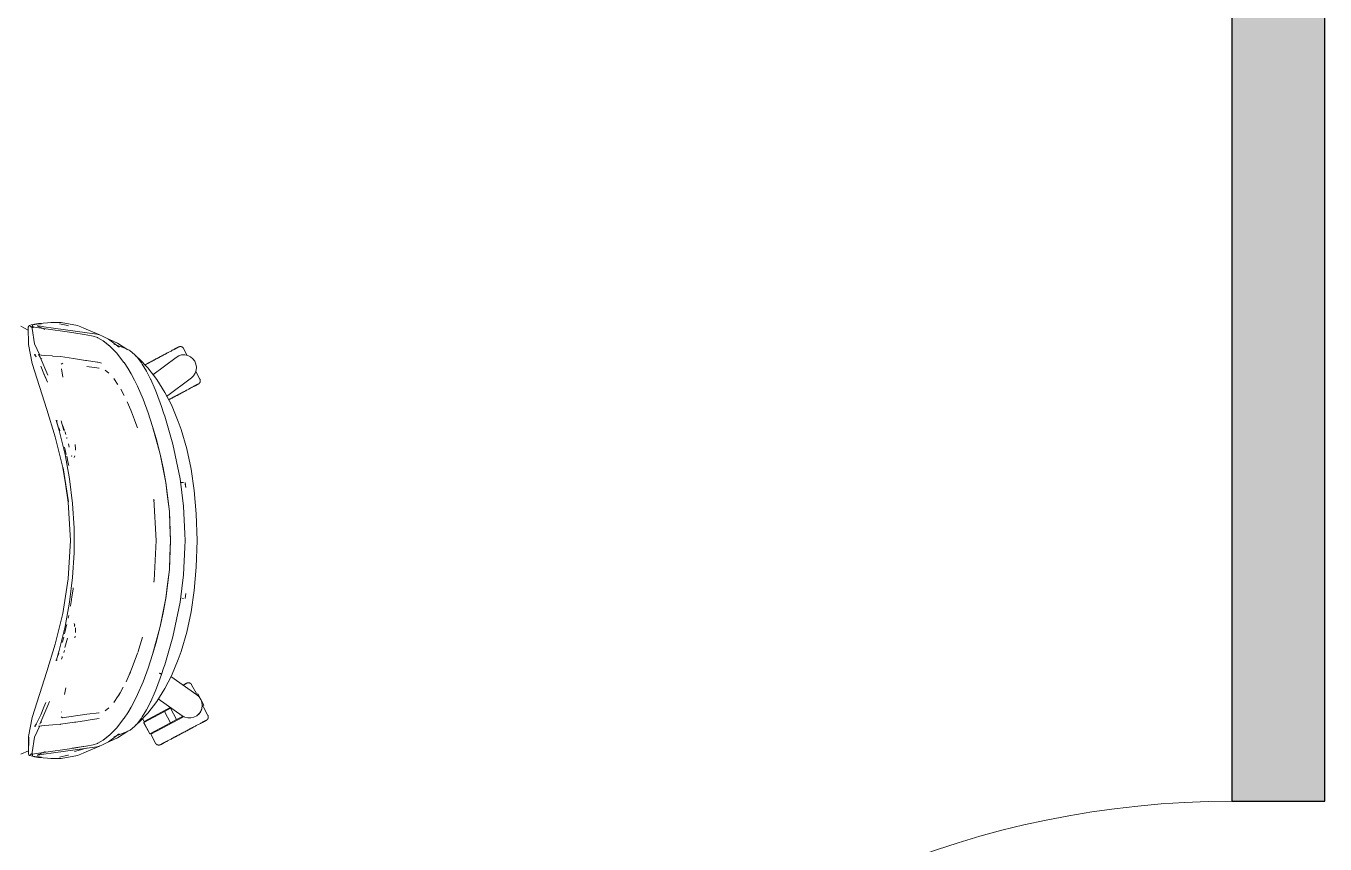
# Model space of a CAD drawing. Header units: millimetres. Extents: x 155927 to 295199, y -4084 to 97293.
# Drawn here: x 187976 to 189401, y 10979 to 11876 of the extents above; entities that cross this region are included whole.
import ezdxf

# ---------------------------------------------------------------- set-up
doc = ezdxf.new("R2010")
doc.units = ezdxf.units.MM
doc.header["$MEASUREMENT"] = 0
for name, color, linetype, lineweight in [('A-DOOR', 4, 'CONTINUOUS', 9), ('A-WALL-PATT', 7, 'CONTINUOUS', 9), ('G-IMPT', 8, 'CONTINUOUS', 9), ('I-FURN', 8, 'CONTINUOUS', 9), ('I-WALL', 7, 'CONTINUOUS', 9)]:
    doc.layers.add(name, color=color, linetype=linetype, lineweight=lineweight)

msp = doc.modelspace()

# ---------------------------------------------------------------- hatches: boundary and pattern name
at = {"layer": 'A-WALL-PATT'}
h = msp.add_hatch(color=256, dxfattribs=at)
h.paths.add_polyline_path([(189400.8, 9850.1), (189400.8, 10015.9), (189298.8, 10015.9), (189298.8, 9850.1)], flags=0)
h.paths.add_polyline_path([(189400.8, 11025.9), (189400.8, 13607.6), (189298.8, 13607.6), (189298.8, 11025.9)], flags=0)

# ---------------------------------------------------------------- linework, layer by layer
at = {"layer": 'A-DOOR'}
msp.add_arc((189298.8, 10015.9), 1010, 90, 180, dxfattribs=at)
at = {"layer": 'G-IMPT'}
for p, q in [((187978.9, 11542.3), (187971, 11546.4)), ((187978.9, 11545.5), (187979.5, 11546.5)), ((187979.2, 11526.5), (187978.9, 11545.5)), ((187979.3, 11545.9), (187979.5, 11546.5)), ((187979.3, 11545.9), (187979.4, 11546.4)), ((187979.5, 11546.5), (187979.4, 11546.4)), ((187979.8, 11547), (187979.5, 11546.5)), ((187980.4, 11547.3), (187979.8, 11547)), ((187980.4, 11547.3), (187982.2, 11547.9)), ((187981.7, 11546.3), (187981.2, 11546.7)), ((187982.3, 11546.1), (187981.2, 11546.7)), ((187981.7, 11546.3), (187982.1, 11545.7)), ((187982.3, 11546.1), (187981.7, 11546.3)), ((187981.7, 11546.3), (187988, 11545.2)), ((187982.1, 11545.2), (187982.1, 11545.7)), ((187985.5, 11548.4), (187982.2, 11547.9)), ((187983.8, 11547.8), (187983.2, 11544.2)), ((187985.9, 11527.2), (187983.2, 11544.2)), ((187985.9, 11548.7), (187983.6, 11548.2)), ((187984.3, 11544.9), (187983.6, 11548.2)), ((187984.3, 11544.9), (187983.8, 11547.8)), ((187985.5, 11548.4), (187986.1, 11548.5)), ((187990.2, 11549.5), (187985.9, 11548.7)), ((187986.1, 11548.5), (187990.8, 11549)), ((187988, 11545.2), (187995.8, 11544.1)), ((187988.9, 11547.1), (187997.3, 11543.1)), ((187988.9, 11547.1), (187989.8, 11546.9)), ((187994.8, 11546.1), (187989.8, 11546.9)), ((187990.7, 11549.5), (187990.2, 11549.5)), ((187990.7, 11549.5), (188000, 11550.3)), ((187990.8, 11549), (187993.4, 11549.2)), ((187994.8, 11546.1), (187996.1, 11545.9)), ((187995.8, 11544.1), (188026.7, 11539.5)), ((188006.8, 11544.5), (187996.1, 11545.9)), ((188000, 11550.3), (188003.9, 11550.7)), ((188008.1, 11550.7), (188003.9, 11550.7)), ((188006.8, 11544.5), (188054, 11537.8)), ((188015.1, 11550.6), (188008.1, 11550.7)), ((188013.2, 11549.2), (188022.5, 11547.2)), ((188015.1, 11550.6), (188032.8, 11547.4)), ((188022.5, 11547.2), (188023.1, 11547)), ((188026.7, 11539.5), (188042.5, 11537.1)), ((188032.8, 11547.4), (188036.6, 11545.8)), ((188040, 11544.4), (188036.6, 11545.8)), ((188056.4, 11537.6), (188040, 11544.4)), ((188054, 11537.8), (188057, 11537.1)), ((188057.6, 11536.9), (188056.4, 11537.6)), ((187979.2, 11526.5), (187983.4, 11505.5)), ((187985.9, 11527.2), (187991.5, 11514.8)), ((188050.1, 11535.8), (188042.5, 11537.1)), ((188050.1, 11535.8), (188054.9, 11534.1)), ((188055.4, 11533.9), (188054.9, 11534.1)), ((188061.2, 11530.6), (188055.4, 11533.9)), ((188060.4, 11535.6), (188057, 11537.1)), ((188060.4, 11535.6), (188066.9, 11532.5)), ((188061.2, 11530.6), (188068.2, 11525.1)), ((188068.4, 11524.8), (188061.4, 11530.2)), ((188061.4, 11530.2), (188064.8, 11527.6)), ((188068.4, 11524.8), (188064.8, 11527.6)), ((188078.6, 11523.6), (188066.9, 11532.5)), ((188068.1, 11531.9), (188076.7, 11527.9)), ((188075.9, 11517.2), (188068.2, 11525.1)), ((188072.9, 11526.8), (188084.8, 11522.3)), ((188078.6, 11523.6), (188076.6, 11524.8)), ((188076.7, 11527.9), (188088.1, 11520.8)), ((187986, 11515.4), (187987.6, 11512.9)), ((187986, 11515.4), (187986.1, 11515.4)), ((187987, 11515.7), (187986.1, 11515.4)), ((187987.6, 11512.9), (187986.1, 11515.4)), ((187986.1, 11515.4), (187987.6, 11512.9)), ((187990.9, 11515.1), (187990.2, 11515.4)), ((187990.2, 11515.4), (187992, 11512.7)), ((187990.9, 11515.1), (187991, 11515.1)), ((187993.3, 11514.8), (187991, 11515.1)), ((187992, 11512.7), (188000.4, 11492.7)), ((187993.3, 11514.8), (187993.4, 11514.8)), ((187997.3, 11514.5), (187993.4, 11514.8)), ((187993.4, 11511), (187993.9, 11510.7)), ((188005.1, 11513.9), (187997.3, 11514.5)), ((188006.1, 11513.8), (188005.1, 11513.9)), ((188014.4, 11513.2), (188006.1, 11513.8)), ((188014.4, 11513.2), (188014.5, 11513.2)), ((188028.5, 11511.2), (188014.5, 11513.2)), ((188028.5, 11511.2), (188041.9, 11509.1)), ((188041.9, 11509.1), (188042.4, 11509)), ((188043, 11508.9), (188042.4, 11509)), ((188043, 11508.9), (188054.7, 11507.1)), ((188075.9, 11517.2), (188083.9, 11506.8)), ((188087.1, 11521.2), (188084.8, 11522.3)), ((188089.5, 11520.1), (188087.1, 11521.2)), ((188090.6, 11519.5), (188089.5, 11520.1)), ((188090.6, 11519.5), (188095.5, 11515.6)), ((188095.5, 11515.6), (188098.4, 11512.6)), ((188100.1, 11511.1), (188096.4, 11514.1)), ((188098.4, 11512.6), (188103.1, 11506.4)), ((188100.1, 11511.1), (188110, 11500.9)), ((187999.4, 11455.3), (187983.4, 11505.5)), ((187996.1, 11494.3), (187992.9, 11502.8)), ((187998.1, 11489.4), (187996.1, 11494.6)), ((187996.1, 11494.6), (187998.1, 11489.4)), ((188015.1, 11504.8), (188016.8, 11506.1)), ((188015.5, 11499.9), (188016.9, 11490.7)), ((188015.5, 11499.9), (188015.5, 11499.5)), ((188043.3, 11502.2), (188056.7, 11500.4)), ((188054.7, 11507.1), (188055.2, 11507)), ((188057.2, 11506.6), (188055.2, 11507)), ((188056.7, 11500.4), (188056.2, 11500.6)), ((188059.3, 11506.1), (188057.2, 11506.6)), ((188067.2, 11494.9), (188063.3, 11498.3)), ((188084.1, 11506.6), (188083.9, 11506.8)), ((188088, 11500.5), (188084.1, 11506.6)), ((188088, 11500.5), (188091.7, 11494.2)), ((188103.1, 11506.4), (188104, 11505.1)), ((188108.7, 11497.1), (188104, 11505.1)), ((188109, 11496.5), (188108.7, 11497.1)), ((188109, 11496.5), (188113, 11488.5)), ((188119.8, 11488.2), (188110, 11500.9)), ((187996.1, 11494.3), (187998.1, 11489.4)), ((187997.1, 11492), (188000.2, 11485.3)), ((188073.4, 11488.3), (188072.7, 11489.4)), ((188073.4, 11488.3), (188076.9, 11483.2)), ((188076.9, 11483.2), (188077.3, 11482.6)), ((188095.3, 11487.4), (188091.7, 11494.2)), ((188095.3, 11487.4), (188098.7, 11480.7)), ((188104.9, 11466.5), (188098.7, 11480.7)), ((188113.2, 11488.1), (188113, 11488.5)), ((188113.2, 11488.1), (188118, 11477.1)), ((188128.8, 11474), (188119.8, 11488.2)), ((188080.5, 11477.7), (188084, 11470.7)), ((188110.3, 11451.6), (188104.9, 11466.5)), ((188118, 11477.1), (188119.5, 11473.5)), ((188125.1, 11458.4), (188119.5, 11473.5)), ((188135.9, 11460.2), (188128.8, 11474)), ((188008.6, 11425.3), (187999.4, 11455.3)), ((188091.4, 11454.5), (188087.6, 11463.8)), ((188087.6, 11463.8), (188088.6, 11461.6)), ((188092, 11452.8), (188091.4, 11454.5)), ((188098.7, 11435.3), (188092, 11452.8)), ((188125.1, 11458.4), (188127.4, 11451.6)), ((188143.4, 11442.2), (188135.9, 11460.2)), ((188009.6, 11443.5), (188009.7, 11443.7)), ((188012.8, 11432.3), (188009.6, 11443.5)), ((188012.8, 11432.3), (188009.7, 11443.1)), ((188009.8, 11442.8), (188009.7, 11443.1)), ((188012.8, 11432.3), (188009.8, 11442.8)), ((188010.7, 11443), (188010.1, 11443.3)), ((188010.7, 11443), (188010.5, 11443.1)), ((188011.1, 11439), (188010.7, 11440.1)), ((188011.5, 11438), (188011.1, 11439)), ((188018, 11432.3), (188015, 11442.7)), ((188098.7, 11435.3), (188096, 11442.8)), ((188110.3, 11451.6), (188115.3, 11436.7)), ((188128.6, 11448), (188127.4, 11451.6)), ((188128.6, 11448), (188137.6, 11417.1)), ((188143.4, 11442.2), (188146.5, 11433.5)), ((188008.6, 11425.3), (188016.9, 11391.6)), ((188012.4, 11435.3), (188012.7, 11434.5)), ((188013.5, 11432.3), (188012.7, 11434.5)), ((188019.4, 11406), (188012.8, 11432.3)), ((188013.5, 11432.3), (188013.6, 11431.8)), ((188016.9, 11437.4), (188017.7, 11435.3)), ((188017.9, 11434.6), (188017.7, 11435.3)), ((188017.9, 11434.6), (188018.7, 11432.3)), ((188019.1, 11431.1), (188019.3, 11430.3)), ((188019.3, 11430.3), (188020.1, 11427.9)), ((188021.1, 11424.6), (188021.4, 11423.4)), ((188123.7, 11406.2), (188115.3, 11436.7)), ((188119.1, 11423.4), (188115.3, 11436.6)), ((188123.7, 11406.2), (188115.3, 11436.6)), ((188119.1, 11423.4), (188123.7, 11406.2)), ((188146.5, 11433.5), (188152.7, 11412.2)), ((188019.2, 11412.7), (188018.8, 11414)), ((188020.7, 11405.9), (188019.2, 11412.7)), ((188023, 11417.8), (188024, 11413.9)), ((188023, 11417.8), (188023.4, 11416.2)), ((188030.4, 11416.4), (188030.4, 11416.9)), ((188030.7, 11412.7), (188030.4, 11416.4)), ((188030.7, 11412.7), (188030.8, 11411.3)), ((188030.8, 11410.6), (188030.8, 11411.3)), ((188144.2, 11386.3), (188137.6, 11417.1)), ((188152.7, 11412.2), (188157.5, 11389.9)), ((188019.4, 11406), (188024.3, 11379.3)), ((188022.9, 11396.5), (188021.2, 11404)), ((188023.3, 11393.9), (188022.9, 11396.5)), ((188026.8, 11403.8), (188026.5, 11404.6)), ((188026.6, 11404.1), (188026.5, 11404.6)), ((188029.3, 11402.5), (188030, 11404.5)), ((188029.3, 11402.5), (188029.5, 11403.6)), ((188129.9, 11375.1), (188123.7, 11406.3)), ((188123.7, 11406.3), (188129.9, 11375.1)), ((188123.7, 11406.2), (188126.8, 11391.2)), ((188016.9, 11391.6), (188023.2, 11353.9)), ((188022.9, 11353.7), (188017.2, 11391.3)), ((188023.2, 11353.9), (188017.2, 11391.3)), ((188129.9, 11375.1), (188126.8, 11391.2)), ((188145.4, 11379.4), (188144.2, 11386.3)), ((188161, 11366.4), (188157.5, 11389.9)), ((188024.3, 11379.3), (188027.6, 11352.4)), ((188131.8, 11359.6), (188129.9, 11375.1)), ((188133.7, 11343.5), (188129.9, 11375.1)), ((188133.7, 11343.5), (188129.9, 11375.1)), ((188149.2, 11349.2), (188145.4, 11379.4)), ((188146, 11375.1), (188147.2, 11375.1)), ((188149.3, 11375.2), (188147.2, 11375.1)), ((188149.3, 11375.2), (188149.2, 11375.2)), ((188151.1, 11375.1), (188151.7, 11369.7)), ((188151.2, 11373.5), (188151.7, 11369.7)), ((188163.2, 11340.9), (188161, 11366.4)), ((188022.9, 11353.7), (188025.3, 11311.7)), ((188029.3, 11325.3), (188027.6, 11352.4)), ((188119.2, 11311.7), (188116.7, 11357.1)), ((188116.7, 11357.1), (188116.9, 11355.5)), ((188116.7, 11357), (188116.7, 11356.8)), ((188116.9, 11355.5), (188116.7, 11356.8)), ((188131.8, 11359.6), (188133.7, 11343.5)), ((188135, 11311.7), (188133.7, 11343.5)), ((188133.7, 11343.5), (188134.3, 11328.6)), ((188133.7, 11343.5), (188134.8, 11311.7)), ((188150.8, 11319), (188149.2, 11349.2)), ((188164.1, 11311.7), (188163.2, 11340.9)), ((188029.3, 11298.2), (188029.3, 11325.3)), ((188134.3, 11328.6), (188134.8, 11311.7)), ((188022.9, 11269.7), (188025.3, 11311.7)), ((188119.3, 11311.7), (188116.9, 11268)), ((188119.2, 11311.7), (188116.9, 11268)), ((188133.7, 11279.9), (188135, 11311.7)), ((188133.7, 11280), (188134.8, 11311.7)), ((188134.3, 11294.8), (188134.8, 11311.7)), ((188150.8, 11319), (188150.9, 11311.7)), ((188150.8, 11304.4), (188150.9, 11311.7)), ((188163.2, 11282.6), (188164.1, 11311.7)), ((188029.3, 11298.2), (188027.6, 11271.1)), ((188150.8, 11304.4), (188149.2, 11274.2)), ((188134.3, 11294.8), (188133.7, 11280)), ((188161, 11257), (188163.2, 11282.6)), ((188016.9, 11231.8), (188022.9, 11269.7)), ((188024.3, 11244.2), (188027.6, 11271.1)), ((188116.9, 11268), (188116.7, 11266.2)), ((188116.9, 11268), (188116.7, 11266.7)), ((188116.7, 11266.5), (188116.7, 11266.7)), ((188133.7, 11280), (188129.9, 11248.4)), ((188133.7, 11279.9), (188129.9, 11248.3)), ((188133.7, 11280), (188131.8, 11263.9)), ((188149.2, 11274.2), (188145.4, 11244)), ((188026.9, 11249.8), (188028.2, 11258.3)), ((188028.2, 11258.3), (188028.4, 11260)), ((188129.9, 11248.4), (188131.8, 11263.9)), ((188151.1, 11248.3), (188151.7, 11253.7)), ((188157.5, 11233.6), (188161, 11257)), ((188019.4, 11217.5), (188024.3, 11244.2)), ((188025.3, 11239.7), (188025.8, 11242.6)), ((188026.1, 11244.2), (188025.8, 11242.6)), ((188026.9, 11249.8), (188026.1, 11244.2)), ((188123.7, 11217.3), (188129.9, 11248.4)), ((188123.7, 11217.3), (188129.9, 11248.3)), ((188129.9, 11248.4), (188126.8, 11232.3)), ((188145.4, 11244), (188144.2, 11237.1)), ((188147.2, 11248.4), (188149.3, 11248.3)), ((188149.3, 11248.3), (188149.2, 11248.3)), ((188016.9, 11231.8), (188008.6, 11198.1)), ((188023.4, 11229.6), (188022.8, 11226.7)), ((188123.7, 11217.3), (188126.8, 11232.3)), ((188137.6, 11206.3), (188144.2, 11237.1)), ((188152.7, 11211.2), (188157.5, 11233.6)), ((188019.4, 11217.5), (188012.8, 11191.2)), ((188019.2, 11210.8), (188018.8, 11209.5)), ((188019.2, 11210.8), (188020.7, 11217.5)), ((188021.2, 11219.5), (188020.7, 11217.5)), ((188029.5, 11219.9), (188029.3, 11220.9)), ((188029.3, 11220.9), (188030, 11219)), ((188029.5, 11219.9), (188029.5, 11217.6)), ((188029.5, 11217.7), (188029.5, 11217.6)), ((188030.8, 11215.9), (188030.7, 11210.8)), ((188030.7, 11210.8), (188030.8, 11213.1)), ((188030.8, 11215.9), (188030.8, 11213.1)), ((188123.7, 11217.3), (188115.3, 11186.8)), ((188123.7, 11217.3), (188115.3, 11186.9)), ((188119.1, 11200), (188123.7, 11217.3)), ((188146.5, 11190), (188152.7, 11211.2)), ((187999.4, 11168.2), (188008.6, 11198.1)), ((188016.4, 11200.6), (188016.2, 11199.9)), ((188017.5, 11204.6), (188016.4, 11200.6)), ((188017.5, 11204.6), (188017.9, 11205.8)), ((188017.9, 11205.8), (188017.9, 11205.9)), ((188019.1, 11194.3), (188022, 11204.7)), ((188030.4, 11207), (188030.2, 11204.9)), ((188104.3, 11205.6), (188099, 11189.1)), ((188104.3, 11205.6), (188103.2, 11202.2)), ((188119.1, 11200), (188115.3, 11186.9)), ((188137.6, 11206.3), (188128.6, 11175.5)), ((188012.8, 11191.2), (188009.8, 11180.8)), ((188011.7, 11186), (188011.4, 11185.3)), ((188011.7, 11186), (188012.4, 11188.1)), ((188016, 11183.4), (188015.4, 11181.8)), ((188016, 11183.4), (188016.3, 11184.5)), ((188018.7, 11191.2), (188018, 11189)), ((188098.7, 11188.1), (188091.9, 11169.7)), ((188098.7, 11188.1), (188092, 11170.7)), ((188115.3, 11186.8), (188110.3, 11171.9)), ((188143.4, 11181.3), (188135.9, 11163.3)), ((188146.5, 11190), (188143.4, 11181.3)), ((187999.4, 11168.2), (187983.4, 11117.9)), ((188009.6, 11180.2), (188009.7, 11180.5)), ((188009.6, 11180), (188009.6, 11180.2)), ((188009.7, 11179.7), (188009.6, 11180)), ((188009.7, 11180.5), (188009.8, 11180.8)), ((188010.7, 11180.5), (188010.1, 11180.1)), ((188010.7, 11180.5), (188010.5, 11180.4)), ((188088.6, 11161.9), (188091.4, 11168.9)), ((188088.6, 11161.9), (188090.9, 11167.3)), ((188092, 11170.7), (188091.4, 11168.9)), ((188104.9, 11157), (188110.3, 11171.9)), ((188125, 11165), (188127.4, 11171.9)), ((188128.6, 11175.5), (188127.4, 11171.9)), ((188086.4, 11157), (188088.6, 11161.9)), ((188104.9, 11157), (188098.7, 11142.8)), ((188119.5, 11150), (188125.1, 11165)), ((188123.8, 11165.8), (188122.7, 11166.2)), ((188122.7, 11166.2), (188123.3, 11166)), ((188123.8, 11165.8), (188123.3, 11166)), ((188123.8, 11165.8), (188124.4, 11165.5)), ((188123.8, 11165.8), (188124.6, 11165.4)), ((188124.4, 11165.5), (188124.6, 11165.4)), ((188125, 11165.1), (188124.6, 11165.4)), ((188124.6, 11165.4), (188125, 11165.1)), ((188125.1, 11165), (188125, 11165.1)), ((188125, 11165.1), (188125, 11165.1)), ((188125, 11165.1), (188125, 11165)), ((188128.8, 11149.5), (188135.9, 11163.3)), ((188020.2, 11150.1), (188018.7, 11142.8)), ((188076.9, 11140.3), (188073.4, 11135.2)), ((188077.3, 11140.9), (188076.9, 11140.3)), ((188079.9, 11144.6), (188077.3, 11140.9)), ((188083, 11150.9), (188078.4, 11141.9)), ((188079.9, 11144.6), (188078.4, 11141.9)), ((188095.3, 11136), (188098.7, 11142.8)), ((188113.2, 11135.4), (188118, 11146.3)), ((188118, 11146.3), (188119.5, 11150)), ((188119.8, 11135.2), (188128.8, 11149.5)), ((188000.4, 11130.8), (187991.5, 11110.6)), ((187992.9, 11120.6), (187996.1, 11129.1)), ((187996.1, 11129.1), (187998.1, 11134)), ((187998.1, 11134), (187996.1, 11128.9)), ((187996.1, 11128.9), (187997.9, 11133.4)), ((188002.2, 11135.3), (188000.4, 11130.8)), ((188067.2, 11128.5), (188063.3, 11125.2)), ((188073.4, 11135.2), (188072.7, 11134.1)), ((188088, 11123), (188091.7, 11129.2)), ((188095.3, 11136), (188091.7, 11129.2)), ((188108.7, 11126.3), (188104, 11118.3)), ((188113.2, 11135.4), (188108.7, 11126.3)), ((188113, 11134.9), (188108.7, 11126.3)), ((188108.7, 11126.3), (188109, 11126.9)), ((188113.2, 11135.4), (188109, 11126.9)), ((188119.8, 11135.2), (188110, 11122.6)), ((188113, 11134.9), (188113.2, 11135.4)), ((187983.4, 11117.9), (187979.2, 11097)), ((187986.2, 11108.1), (187988.1, 11110.8)), ((187986.2, 11108.1), (187987.6, 11110.5)), ((187992.9, 11120.6), (187987.6, 11110.5)), ((187993.9, 11112.8), (187993.4, 11112.5)), ((188014.4, 11110.2), (188006.1, 11109.6)), ((188014.5, 11110.3), (188014.4, 11110.2)), ((188014.5, 11110.3), (188029.7, 11112.5)), ((188015.1, 11118.6), (188016.7, 11117.4)), ((188015.5, 11123.6), (188015.5, 11123.9)), ((188043.3, 11121.3), (188016, 11117.5)), ((188016, 11117.5), (188016.2, 11117.5)), ((188016.5, 11117.4), (188016.2, 11117.5)), ((188029.7, 11112.5), (188031.2, 11112.7)), ((188031.2, 11112.7), (188043, 11114.6)), ((188044.7, 11114.8), (188043, 11114.6)), ((188043.3, 11121.3), (188056.7, 11123)), ((188051.5, 11115.9), (188044.7, 11114.8)), ((188051.5, 11115.9), (188056.6, 11116.7)), ((188056.7, 11123), (188056.2, 11122.9)), ((188075.9, 11106.2), (188083.9, 11116.7)), ((188083.9, 11116.7), (188084.1, 11116.9)), ((188088, 11123), (188084.1, 11116.9)), ((188098.4, 11110.9), (188095.5, 11107.9)), ((188096.4, 11109.3), (188100.1, 11112.3)), ((188098.4, 11110.9), (188103.1, 11117)), ((188100.1, 11112.3), (188110, 11122.6)), ((188103.1, 11117), (188104, 11118.3)), ((187979.7, 11096.1), (187979.1, 11077.6)), ((187979.2, 11097), (187979.2, 11078.1)), ((187979.7, 11096.1), (187979.2, 11078.1)), ((187985.9, 11096.3), (187983.2, 11079.2)), ((187985.9, 11096.3), (187991.5, 11108.6)), ((187986.2, 11108.1), (187986.2, 11108.2)), ((187986.3, 11108), (187986.2, 11108.1)), ((187987, 11107.8), (187986.3, 11108)), ((187990.2, 11108.1), (187991, 11108.4)), ((187991.1, 11108.4), (187991, 11108.4)), ((187993.5, 11108.7), (187991.1, 11108.4)), ((187993.5, 11108.7), (187993.9, 11108.7)), ((187997.3, 11109), (187993.9, 11108.7)), ((187997.3, 11109), (188006.1, 11109.6)), ((188068.2, 11098.3), (188061.2, 11092.9)), ((188061.4, 11093.2), (188068.4, 11098.6)), ((188061.4, 11093.2), (188064.8, 11095.8)), ((188068.4, 11098.6), (188064.8, 11095.8)), ((188078.6, 11099.9), (188066.9, 11091)), ((188068.2, 11098.3), (188075.9, 11106.2)), ((188072.9, 11096.6), (188084.8, 11101.2)), ((188078.6, 11099.9), (188076.6, 11098.8)), ((188088.1, 11102.7), (188076.7, 11095.6)), ((188087.1, 11102.2), (188084.8, 11101.2)), ((188089.5, 11103.4), (188087.1, 11102.2)), ((188088.1, 11102.7), (188088.9, 11103.2)), ((188089.5, 11103.4), (188090.6, 11104)), ((188090.6, 11104), (188095.5, 11107.9)), ((188026.7, 11083.9), (187995.8, 11079.4)), ((188006.8, 11079), (188054, 11085.7)), ((188026.7, 11083.9), (188041.9, 11086.3)), ((188027.3, 11084), (188042.5, 11086.3)), ((188027.3, 11084), (188041.9, 11086.3)), ((188029.6, 11080.6), (188042.5, 11084.1)), ((188029.6, 11080.6), (188041.5, 11083.9)), ((188056.4, 11085.8), (188040, 11079)), ((188050.1, 11087.6), (188042.5, 11086.3)), ((188054.9, 11089.4), (188050.1, 11087.6)), ((188054, 11085.7), (188057, 11086.3)), ((188054.9, 11089.4), (188055.4, 11089.6)), ((188061.2, 11092.9), (188055.4, 11089.6)), ((188057.6, 11086.6), (188056.4, 11085.8)), ((188060.4, 11087.9), (188057, 11086.3)), ((188066.9, 11091), (188060.4, 11087.9)), ((188076.7, 11095.6), (188068.1, 11091.6)), ((187971, 11077.5), (187979.2, 11081.1)), ((187979.1, 11077.5), (187979.3, 11078.4)), ((187979.1, 11077.6), (187979.2, 11078.1)), ((187979.1, 11077.5), (187979.5, 11077)), ((187979.3, 11078.4), (187979.2, 11078.3)), ((187979.2, 11078.1), (187979.2, 11078.3)), ((187979.8, 11076.5), (187979.5, 11077)), ((187979.8, 11076.5), (187980.4, 11076.1)), ((187982.2, 11075.6), (187980.4, 11076.1)), ((187982.3, 11077.3), (187981.2, 11076.8)), ((187981.7, 11077.2), (187981.2, 11076.8)), ((187981.7, 11077.2), (187988, 11078.3)), ((187982.1, 11077.7), (187981.7, 11077.2)), ((187982.3, 11077.3), (187981.7, 11077.2)), ((187982.1, 11077.7), (187982.1, 11078.2)), ((187985.5, 11075.1), (187982.2, 11075.6)), ((187983.8, 11075.6), (187983.2, 11079.2)), ((187983.8, 11075.6), (187983.2, 11079.2)), ((187983.2, 11079.2), (187983.6, 11075.2)), ((187985.9, 11074.8), (187983.6, 11075.2)), ((187985.5, 11075.1), (187986.1, 11075)), ((187985.9, 11074.8), (187990.2, 11074)), ((187990.8, 11074.5), (187986.1, 11075)), ((187995.8, 11079.4), (187988, 11078.3)), ((187997.4, 11080.4), (187988.9, 11076.4)), ((187988.9, 11076.4), (187989.8, 11076.5)), ((187989.8, 11076.5), (187994.8, 11077.4)), ((187990.7, 11073.9), (187990.2, 11074)), ((188000, 11073.1), (187990.7, 11073.9)), ((187990.8, 11074.5), (187993.4, 11074.2)), ((187994.8, 11077.4), (187996.1, 11077.6)), ((188006.8, 11079), (187996.1, 11077.6)), ((188000, 11073.1), (188003.9, 11072.8)), ((188003.9, 11072.8), (188008.1, 11072.8)), ((188015.1, 11072.8), (188008.1, 11072.8)), ((188013.2, 11074.2), (188022.5, 11076.3)), ((188015.1, 11072.8), (188032.8, 11076.1)), ((188022.5, 11076.3), (188023.1, 11076.4)), ((188032.8, 11076.1), (188036.6, 11077.7)), ((188040, 11079), (188036.6, 11077.7))]:
    msp.add_line(p, q, dxfattribs=at)
at = {"layer": 'I-FURN'}
for p, q in [((188142, 11522.8), (188142.4, 11523)), ((188142.6, 11523.1), (188142.2, 11522.9)), ((188142.4, 11523), (188142.7, 11523.2)), ((188142.9, 11523.3), (188142.6, 11523.1)), ((188142.7, 11523.2), (188143, 11523.3)), ((188143.1, 11523.4), (188142.9, 11523.3)), ((188143, 11523.3), (188143.2, 11523.5)), ((188143.4, 11523.5), (188143.1, 11523.4)), ((188143.2, 11523.5), (188143.4, 11523.6)), ((188143.4, 11523.6), (188143.6, 11523.6)), ((188143.5, 11523.6), (188143.4, 11523.5)), ((188143.7, 11523.7), (188143.5, 11523.6)), ((188143.6, 11523.6), (188143.7, 11523.7)), ((188143.7, 11523.7), (188143.8, 11523.8)), ((188143.8, 11523.7), (188143.7, 11523.7)), ((188143.8, 11523.8), (188143.8, 11523.8)), ((188143.8, 11523.8), (188143.9, 11523.8)), ((188143.9, 11523.8), (188143.8, 11523.8)), ((188143.8, 11523.8), (188143.8, 11523.7)), ((188143.9, 11523.8), (188144, 11523.9)), ((188144, 11523.9), (188144.1, 11523.9)), ((188144.1, 11523.9), (188144.3, 11524)), ((188144.3, 11524), (188144.4, 11524)), ((188144.4, 11524), (188144.6, 11524.1)), ((188144.6, 11524.1), (188144.8, 11524.1)), ((188144.8, 11524.1), (188144.9, 11524.2)), ((188144.9, 11524.2), (188145.1, 11524.2)), ((188145.1, 11524.2), (188145.2, 11524.2)), ((188145.2, 11524.2), (188145.4, 11524.2)), ((188145.4, 11524.2), (188145.6, 11524.2)), ((188145.6, 11524.2), (188145.7, 11524.2)), ((188145.7, 11524.2), (188145.9, 11524.2)), ((188145.9, 11524.2), (188146, 11524.2)), ((188146, 11524.2), (188146.2, 11524.2)), ((188146.2, 11524.2), (188146.4, 11524.2)), ((188146.4, 11524.2), (188146.5, 11524.2)), ((188146.5, 11524.2), (188146.7, 11524.1)), ((188146.7, 11524.1), (188146.8, 11524.1)), ((188146.8, 11524.1), (188147, 11524.1)), ((188147, 11524.1), (188147.1, 11524)), ((188147.1, 11524), (188147.3, 11523.9)), ((188147.3, 11523.9), (188147.4, 11523.9)), ((188147.4, 11523.9), (188147.6, 11523.8)), ((188147.6, 11523.8), (188147.7, 11523.7)), ((188147.7, 11523.7), (188147.9, 11523.7)), ((188147.9, 11523.7), (188148, 11523.6)), ((188148, 11523.6), (188148.1, 11523.5)), ((188148.1, 11523.5), (188148.3, 11523.4)), ((188148.3, 11523.4), (188148.4, 11523.3)), ((188148.4, 11523.3), (188148.5, 11523.2)), ((188148.5, 11523.2), (188148.6, 11523.1)), ((188148.6, 11523.1), (188148.7, 11522.9)), ((188116, 11509), (188115, 11508.4)), ((188115.4, 11508.7), (188116.4, 11509.2)), ((188115.6, 11493.3), (188141, 11512.3)), ((188117, 11509.5), (188116, 11509)), ((188116.4, 11509.2), (188117.4, 11509.7)), ((188118, 11510), (188117, 11509.5)), ((188117.4, 11509.7), (188118.4, 11510.3)), ((188119, 11510.6), (188118, 11510)), ((188118.4, 11510.3), (188119.5, 11510.8)), ((188120, 11511.1), (188119, 11510.6)), ((188119.5, 11510.8), (188120.5, 11511.3)), ((188121, 11511.6), (188120, 11511.1)), ((188120.5, 11511.3), (188121.5, 11511.9)), ((188122, 11512.2), (188121, 11511.6)), ((188121.5, 11511.9), (188122.5, 11512.4)), ((188123, 11512.7), (188122, 11512.2)), ((188122.5, 11512.4), (188123.4, 11512.9)), ((188124, 11513.2), (188123, 11512.7)), ((188123.4, 11512.9), (188124.4, 11513.4)), ((188125, 11513.7), (188124, 11513.2)), ((188124.4, 11513.4), (188125.4, 11514)), ((188125.9, 11514.2), (188125, 11513.7)), ((188125.4, 11514), (188126.4, 11514.5)), ((188126.9, 11514.8), (188125.9, 11514.2)), ((188126.4, 11514.5), (188127.3, 11515)), ((188127.8, 11515.3), (188126.9, 11514.8)), ((188127.3, 11515), (188128.3, 11515.5)), ((188128.8, 11515.7), (188127.8, 11515.3)), ((188128.3, 11515.5), (188129.2, 11516)), ((188129.7, 11516.2), (188128.8, 11515.7)), ((188129.2, 11516), (188130.1, 11516.5)), ((188130.6, 11516.7), (188129.7, 11516.2)), ((188130.1, 11516.5), (188131, 11516.9)), ((188131.4, 11517.2), (188130.6, 11516.7)), ((188131, 11516.9), (188131.8, 11517.4)), ((188132.3, 11517.6), (188131.4, 11517.2)), ((188131.8, 11517.4), (188132.7, 11517.8)), ((188133.1, 11518.1), (188132.3, 11517.6)), ((188133.9, 11518.5), (188133.1, 11518.1)), ((188134.7, 11518.9), (188133.9, 11518.5)), ((188135.5, 11519.3), (188134.7, 11518.9)), ((188136.2, 11519.7), (188135.5, 11519.3)), ((188136.9, 11520.1), (188136.2, 11519.7)), ((188137.6, 11520.5), (188136.9, 11520.1)), ((188138.3, 11520.8), (188137.6, 11520.5)), ((188138.9, 11521.1), (188138.3, 11520.8)), ((188139.5, 11521.4), (188138.9, 11521.1)), ((188139.2, 11521.3), (188139.7, 11521.6)), ((188140, 11521.7), (188139.5, 11521.4)), ((188139.7, 11521.6), (188140.3, 11521.9)), ((188140.5, 11522), (188140, 11521.7)), ((188140.3, 11521.9), (188140.8, 11522.1)), ((188141, 11522.3), (188140.5, 11522)), ((188140.8, 11522.1), (188141.2, 11522.4)), ((188141.5, 11522.5), (188141, 11522.3)), ((188141, 11512.3), (188143.9, 11514)), ((188141.2, 11522.4), (188141.7, 11522.6)), ((188141.9, 11522.7), (188141.5, 11522.5)), ((188141.7, 11522.6), (188142, 11522.8)), ((188142.2, 11522.9), (188141.9, 11522.7)), ((188143.9, 11514), (188147.1, 11515)), ((188147.1, 11515), (188150.5, 11515.1)), ((188148.7, 11522.9), (188148.8, 11522.8)), ((188148.8, 11522.8), (188148.9, 11522.7)), ((188148.9, 11522.7), (188149, 11522.6)), ((188149, 11522.6), (188149.1, 11522.4)), ((188149.1, 11522.4), (188149.2, 11522.3)), ((188149.2, 11522.3), (188149.3, 11522.1)), ((188153.3, 11514.5), (188149.3, 11522.1)), ((188149.3, 11522.1), (188149.3, 11522.1)), ((188150.5, 11515.1), (188153.8, 11514.4)), ((188153.8, 11514.4), (188156.8, 11513)), ((188156.8, 11513), (188159.5, 11510.9)), ((188159.5, 11510.9), (188161.5, 11508.2)), ((188108.3, 11504.8), (188107.4, 11504.4)), ((188107.8, 11504.6), (188108.7, 11505.1)), ((188109.2, 11505.3), (188108.3, 11504.8)), ((188108.7, 11505.1), (188109.6, 11505.6)), ((188110.1, 11505.8), (188109.2, 11505.3)), ((188109.6, 11505.6), (188110.6, 11506.1)), ((188111.1, 11506.3), (188110.1, 11505.8)), ((188110.6, 11506.1), (188111.5, 11506.6)), ((188112, 11506.9), (188111.1, 11506.3)), ((188111.5, 11506.6), (188112.5, 11507.1)), ((188113, 11507.4), (188112, 11506.9)), ((188112.5, 11507.1), (188113.5, 11507.6)), ((188114, 11507.9), (188113, 11507.4)), ((188113.5, 11507.6), (188114.4, 11508.1)), ((188115, 11508.4), (188114, 11507.9)), ((188114.4, 11508.1), (188115.4, 11508.7)), ((188162, 11495.2), (188160.2, 11492.3)), ((188161.5, 11508.2), (188162.8, 11505.1)), ((188163.1, 11498.4), (188162, 11495.2)), ((188167.1, 11488.6), (188162.6, 11497)), ((188162.8, 11505.1), (188163.4, 11501.7)), ((188163.4, 11501.7), (188163.1, 11498.4)), ((188157.8, 11490), (188130.7, 11469.6)), ((188160.2, 11492.3), (188157.8, 11490)), ((188159.5, 11480), (188160.1, 11480.3)), ((188160.1, 11480.3), (188160.7, 11480.7)), ((188161.1, 11480.8), (188160.5, 11480.5)), ((188160.7, 11480.7), (188161.3, 11481)), ((188161.6, 11481.1), (188161.1, 11480.8)), ((188161.3, 11481), (188161.9, 11481.2)), ((188162.1, 11481.4), (188161.6, 11481.1)), ((188161.9, 11481.2), (188162.4, 11481.5)), ((188162.6, 11481.7), (188162.1, 11481.4)), ((188162.4, 11481.5), (188162.8, 11481.8)), ((188163.1, 11481.9), (188162.6, 11481.7)), ((188162.8, 11481.8), (188163.2, 11482)), ((188163.5, 11482.1), (188163.1, 11481.9)), ((188163.2, 11482), (188163.6, 11482.2)), ((188163.8, 11482.3), (188163.5, 11482.1)), ((188163.6, 11482.2), (188164, 11482.4)), ((188164.2, 11482.5), (188163.8, 11482.3)), ((188164, 11482.4), (188164.3, 11482.6)), ((188164.5, 11482.6), (188164.2, 11482.5)), ((188164.3, 11482.6), (188164.6, 11482.7)), ((188164.7, 11482.8), (188164.5, 11482.6)), ((188164.6, 11482.7), (188164.8, 11482.8)), ((188164.9, 11482.9), (188164.7, 11482.8)), ((188164.8, 11482.8), (188165, 11482.9)), ((188165.1, 11483), (188164.9, 11482.9)), ((188165, 11482.9), (188165.2, 11483)), ((188165.3, 11483.1), (188165.1, 11483)), ((188165.2, 11483), (188165.3, 11483.1)), ((188165.4, 11483.1), (188165.3, 11483.1)), ((188165.3, 11483.1), (188165.4, 11483.1)), ((188165.5, 11483.2), (188165.4, 11483.2)), ((188165.4, 11483.2), (188165.4, 11483.1)), ((188165.4, 11483.1), (188165.4, 11483.2)), ((188165.4, 11483.2), (188165.5, 11483.2)), ((188165.6, 11483.3), (188165.5, 11483.2)), ((188165.5, 11483.2), (188165.5, 11483.2)), ((188165.8, 11483.3), (188165.6, 11483.3)), ((188165.9, 11483.4), (188165.8, 11483.3)), ((188166, 11483.5), (188165.9, 11483.4)), ((188166.2, 11483.6), (188166, 11483.5)), ((188166.3, 11483.7), (188166.2, 11483.6)), ((188166.4, 11483.9), (188166.3, 11483.7)), ((188166.5, 11484), (188166.4, 11483.9)), ((188166.6, 11484.1), (188166.5, 11484)), ((188166.7, 11484.2), (188166.6, 11484.1)), ((188166.8, 11484.3), (188166.7, 11484.2)), ((188166.9, 11484.5), (188166.8, 11484.3)), ((188167, 11484.6), (188166.9, 11484.5)), ((188167.1, 11484.7), (188167, 11484.6)), ((188167.1, 11488.6), (188167.2, 11488.5)), ((188167.2, 11485), (188167.1, 11484.9)), ((188167.1, 11484.9), (188167.1, 11484.7)), ((188167.2, 11488.5), (188167.3, 11488.3)), ((188167.3, 11485.2), (188167.2, 11485)), ((188167.3, 11488.3), (188167.3, 11488.2)), ((188167.3, 11488.2), (188167.4, 11488)), ((188167.4, 11485.5), (188167.3, 11485.3)), ((188167.3, 11485.3), (188167.3, 11485.2)), ((188167.4, 11488), (188167.4, 11487.9)), ((188167.4, 11487.9), (188167.5, 11487.7)), ((188167.5, 11485.8), (188167.4, 11485.6)), ((188167.4, 11485.6), (188167.4, 11485.5)), ((188167.5, 11487.7), (188167.5, 11487.6)), ((188167.5, 11487.6), (188167.5, 11487.4)), ((188167.5, 11487.4), (188167.6, 11487.2)), ((188167.6, 11486.3), (188167.5, 11486.1)), ((188167.5, 11486.1), (188167.5, 11486)), ((188167.5, 11486), (188167.5, 11485.8)), ((188167.6, 11487.2), (188167.6, 11487.1)), ((188167.6, 11487.1), (188167.6, 11486.9)), ((188167.6, 11486.9), (188167.6, 11486.8)), ((188167.6, 11486.8), (188167.6, 11486.6)), ((188167.6, 11486.6), (188167.6, 11486.4)), ((188167.6, 11486.4), (188167.6, 11486.3)), ((188133.6, 11466.2), (188132.7, 11465.7)), ((188133.1, 11466), (188134.1, 11466.5)), ((188134.6, 11466.8), (188133.6, 11466.2)), ((188134.1, 11466.5), (188135.1, 11467)), ((188135.6, 11467.3), (188134.6, 11466.8)), ((188135.1, 11467), (188136, 11467.5)), ((188136.6, 11467.8), (188135.6, 11467.3)), ((188136, 11467.5), (188137, 11468.1)), ((188137.6, 11468.3), (188136.6, 11467.8)), ((188137, 11468.1), (188138, 11468.6)), ((188138.6, 11468.9), (188137.6, 11468.3)), ((188138, 11468.6), (188139, 11469.1)), ((188139.6, 11469.4), (188138.6, 11468.9)), ((188139, 11469.1), (188140, 11469.7)), ((188140.6, 11469.9), (188139.6, 11469.4)), ((188140, 11469.7), (188141, 11470.2)), ((188141.6, 11470.5), (188140.6, 11469.9)), ((188141, 11470.2), (188142.1, 11470.7)), ((188142.6, 11471), (188141.6, 11470.5)), ((188142.1, 11470.7), (188143.1, 11471.3)), ((188143.6, 11471.5), (188142.6, 11471)), ((188143.1, 11471.3), (188144, 11471.8)), ((188144.6, 11472.1), (188143.6, 11471.5)), ((188144, 11471.8), (188145, 11472.3)), ((188145.6, 11472.6), (188144.6, 11472.1)), ((188145, 11472.3), (188146, 11472.8)), ((188146.6, 11473.1), (188145.6, 11472.6)), ((188146, 11472.8), (188147, 11473.4)), ((188147.5, 11473.6), (188146.6, 11473.1)), ((188147, 11473.4), (188148, 11473.9)), ((188148.5, 11474.1), (188147.5, 11473.6)), ((188148, 11473.9), (188148.9, 11474.4)), ((188149.4, 11474.6), (188148.5, 11474.1)), ((188148.9, 11474.4), (188149.9, 11474.9)), ((188150.4, 11475.1), (188149.4, 11474.6)), ((188149.9, 11474.9), (188150.8, 11475.4)), ((188151.3, 11475.6), (188150.4, 11475.1)), ((188150.8, 11475.4), (188151.7, 11475.8)), ((188151.7, 11475.8), (188152.6, 11476.3)), ((188152.6, 11476.3), (188153.4, 11476.8)), ((188153.4, 11476.8), (188154.3, 11477.2)), ((188154.3, 11477.2), (188155.1, 11477.7)), ((188155.1, 11477.7), (188155.9, 11478.1)), ((188155.9, 11478.1), (188156.7, 11478.5)), ((188156.7, 11478.5), (188157.4, 11478.9)), ((188157.4, 11478.9), (188158.2, 11479.3)), ((188158.2, 11479.3), (188158.8, 11479.7)), ((188158.8, 11479.7), (188159.5, 11480)), ((188135.3, 11162.6), (188163.9, 11142.6)), ((188148.5, 11153.1), (188149.1, 11153.4)), ((188149.4, 11153.5), (188148.8, 11153.3)), ((188149.1, 11153.4), (188149.6, 11153.7)), ((188149.8, 11153.8), (188149.4, 11153.5)), ((188149.6, 11153.7), (188150, 11153.9)), ((188150.3, 11154), (188149.8, 11153.8)), ((188150, 11153.9), (188150.5, 11154.1)), ((188150.7, 11154.3), (188150.3, 11154)), ((188150.5, 11154.1), (188150.9, 11154.3)), ((188151.1, 11154.4), (188150.7, 11154.3)), ((188150.9, 11154.3), (188151.2, 11154.5)), ((188151.4, 11154.6), (188151.1, 11154.4)), ((188151.2, 11154.5), (188151.5, 11154.7)), ((188151.7, 11154.8), (188151.4, 11154.6)), ((188151.5, 11154.7), (188151.8, 11154.9)), ((188152, 11154.9), (188151.7, 11154.8)), ((188151.8, 11154.9), (188152.1, 11155)), ((188152.2, 11155), (188152, 11154.9)), ((188152.1, 11155), (188152.3, 11155.1)), ((188152.4, 11155.1), (188152.2, 11155)), ((188152.3, 11155.1), (188152.4, 11155.2)), ((188152.4, 11155.2), (188152.5, 11155.2)), ((188152.5, 11155.2), (188152.4, 11155.1)), ((188152.5, 11155.2), (188152.6, 11155.3)), ((188152.6, 11155.3), (188152.5, 11155.2)), ((188152.6, 11155.3), (188152.7, 11155.3)), ((188152.7, 11155.3), (188152.6, 11155.3)), ((188152.7, 11155.3), (188152.8, 11155.4)), ((188152.7, 11155.3), (188152.7, 11155.3)), ((188152.7, 11155.3), (188152.7, 11155.3)), ((188152.8, 11155.4), (188153, 11155.4)), ((188153, 11155.4), (188153.1, 11155.5)), ((188153.1, 11155.5), (188153.3, 11155.6)), ((188153.3, 11155.6), (188153.4, 11155.6)), ((188153.4, 11155.6), (188153.6, 11155.7)), ((188153.6, 11155.7), (188153.7, 11155.7)), ((188153.7, 11155.7), (188153.9, 11155.7)), ((188153.9, 11155.7), (188154, 11155.7)), ((188154, 11155.7), (188154.2, 11155.8)), ((188154.2, 11155.8), (188154.4, 11155.8)), ((188154.4, 11155.8), (188154.5, 11155.8)), ((188154.5, 11155.8), (188154.7, 11155.8)), ((188154.7, 11155.8), (188154.9, 11155.8)), ((188154.9, 11155.8), (188155, 11155.8)), ((188155, 11155.8), (188155.2, 11155.7)), ((188155.2, 11155.7), (188155.3, 11155.7)), ((188155.3, 11155.7), (188155.5, 11155.7)), ((188155.5, 11155.7), (188155.6, 11155.6)), ((188155.6, 11155.6), (188155.8, 11155.6)), ((188155.8, 11155.6), (188156, 11155.5)), ((188156, 11155.5), (188156.1, 11155.5)), ((188156.1, 11155.5), (188156.3, 11155.4)), ((188156.3, 11155.4), (188156.4, 11155.3)), ((188156.4, 11155.3), (188156.5, 11155.3)), ((188156.5, 11155.3), (188156.7, 11155.2)), ((188156.7, 11155.2), (188156.8, 11155.1)), ((188156.8, 11155.1), (188156.9, 11155)), ((188156.9, 11155), (188157.1, 11154.9)), ((188157.1, 11154.9), (188157.2, 11154.8)), ((188157.2, 11154.8), (188157.3, 11154.7)), ((188157.3, 11154.7), (188157.4, 11154.6)), ((188157.4, 11154.6), (188157.5, 11154.5)), ((188157.5, 11154.5), (188157.7, 11154.3)), ((188157.7, 11154.3), (188157.8, 11154.2)), ((188157.8, 11154.2), (188157.8, 11154.1)), ((188157.8, 11154.1), (188157.9, 11154)), ((188157.9, 11154), (188158, 11153.8)), ((188158, 11153.8), (188158.1, 11153.7)), ((188158.1, 11153.7), (188158.1, 11153.6)), ((188163.3, 11144), (188158.1, 11153.6)), ((188163.6, 11143), (188165, 11143.8)), ((188163.7, 11143.1), (188163.6, 11143)), ((188163.9, 11142.6), (188166.4, 11140.3)), ((188171.6, 11131.4), (188165, 11143.8)), ((188166.4, 11140.3), (188168.3, 11137.5)), ((188105.7, 11112.2), (188128.4, 11124.3)), ((188105.9, 11113.4), (188134.6, 11128.7)), ((188147.8, 11119.7), (188121.4, 11138.2)), ((188128.4, 11124.3), (188135, 11127.8)), ((188135, 11111.9), (188128.4, 11124.3)), ((188141.6, 11115.5), (188135, 11127.8)), ((188168.2, 11124.5), (188166.3, 11121.8)), ((188169.4, 11127.7), (188168.2, 11124.5)), ((188168.3, 11137.5), (188169.4, 11134.4)), ((188169.4, 11134.4), (188169.8, 11131)), ((188169.8, 11131), (188169.4, 11127.7)), ((188169.8, 11131.4), (188170.2, 11130.6)), ((188171.6, 11131.4), (188170.2, 11130.6)), ((188170.2, 11130.6), (188170.3, 11130.7)), ((188170.4, 11129.6), (188170.8, 11129.8)), ((188175.9, 11120.1), (188170.8, 11129.8)), ((188104.2, 11116.6), (188105.9, 11113.4)), ((188105.5, 11112.1), (188112.1, 11099.8)), ((188112.3, 11099.8), (188105.7, 11112.2)), ((188135, 11111.9), (188112.3, 11099.8)), ((188113.4, 11099.3), (188150, 11118.8)), ((188141.6, 11115.5), (188135, 11111.9)), ((188148.7, 11119.2), (188141.6, 11115.5)), ((188150.8, 11118.1), (188147.8, 11119.7)), ((188154.1, 11117.2), (188150.8, 11118.1)), ((188157.4, 11117.2), (188154.1, 11117.2)), ((188160.7, 11118), (188157.4, 11117.2)), ((188163.7, 11119.6), (188160.7, 11118)), ((188166.3, 11121.8), (188163.7, 11119.6)), ((188164, 11119.8), (188165.4, 11120.9)), ((188164.7, 11109.6), (188165.5, 11110)), ((188165.4, 11120.9), (188167.7, 11123.7)), ((188165.5, 11110), (188166.3, 11110.4)), ((188166.3, 11110.4), (188167, 11110.8)), ((188167, 11110.8), (188167.7, 11111.2)), ((188167.7, 11111.2), (188168.3, 11111.5)), ((188168.3, 11111.5), (188169, 11111.9)), ((188169, 11111.9), (188169.6, 11112.2)), ((188169.9, 11112.4), (188169.3, 11112)), ((188169.6, 11112.2), (188170.1, 11112.5)), ((188170.4, 11112.6), (188169.9, 11112.4)), ((188170.1, 11112.5), (188170.7, 11112.8)), ((188170.9, 11112.9), (188170.4, 11112.6)), ((188170.7, 11112.8), (188171.2, 11113)), ((188171.4, 11113.2), (188170.9, 11112.9)), ((188171.2, 11113), (188171.6, 11113.3)), ((188171.9, 11113.4), (188171.4, 11113.2)), ((188171.6, 11113.3), (188172.1, 11113.5)), ((188172.3, 11113.6), (188171.9, 11113.4)), ((188172.1, 11113.5), (188172.5, 11113.7)), ((188172.7, 11113.8), (188172.3, 11113.6)), ((188172.5, 11113.7), (188172.8, 11113.9)), ((188173, 11114), (188172.7, 11113.8)), ((188172.8, 11113.9), (188173.1, 11114.1)), ((188173.3, 11114.2), (188173, 11114)), ((188173.1, 11114.1), (188173.4, 11114.2)), ((188173.5, 11114.3), (188173.3, 11114.2)), ((188173.4, 11114.2), (188173.7, 11114.4)), ((188173.8, 11114.4), (188173.5, 11114.3)), ((188173.7, 11114.4), (188173.9, 11114.5)), ((188173.9, 11114.5), (188173.8, 11114.4)), ((188174.1, 11114.6), (188173.9, 11114.5)), ((188173.9, 11114.5), (188174, 11114.6)), ((188174, 11114.6), (188174.1, 11114.6)), ((188174.1, 11114.6), (188174.2, 11114.7)), ((188174.2, 11114.6), (188174.1, 11114.6)), ((188174.3, 11114.7), (188174.2, 11114.6)), ((188174.2, 11114.7), (188174.3, 11114.7)), ((188174.4, 11114.8), (188174.3, 11114.7)), ((188174.3, 11114.7), (188174.3, 11114.7)), ((188174.3, 11114.7), (188174.3, 11114.7)), ((188174.3, 11114.7), (188174.3, 11114.7)), ((188174.6, 11114.9), (188174.4, 11114.8)), ((188174.7, 11115), (188174.6, 11114.9)), ((188174.8, 11115.1), (188174.7, 11115)), ((188175, 11115.2), (188174.8, 11115.1)), ((188175.1, 11115.3), (188175, 11115.2)), ((188175.2, 11115.4), (188175.1, 11115.3)), ((188175.3, 11115.5), (188175.2, 11115.4)), ((188175.4, 11115.6), (188175.3, 11115.5)), ((188175.5, 11115.7), (188175.4, 11115.6)), ((188175.6, 11115.9), (188175.5, 11115.7)), ((188175.7, 11116), (188175.6, 11115.9)), ((188175.8, 11116.1), (188175.7, 11116)), ((188175.9, 11116.3), (188175.8, 11116.1)), ((188175.9, 11120.1), (188176, 11120)), ((188176, 11116.4), (188175.9, 11116.3)), ((188176, 11120), (188176.1, 11119.8)), ((188176.1, 11116.7), (188176, 11116.6)), ((188176, 11116.6), (188176, 11116.4)), ((188176.1, 11119.8), (188176.1, 11119.7)), ((188176.1, 11119.7), (188176.2, 11119.5)), ((188176.2, 11116.9), (188176.1, 11116.7)), ((188176.2, 11119.5), (188176.2, 11119.4)), ((188176.2, 11119.4), (188176.3, 11119.2)), ((188176.3, 11117.2), (188176.2, 11117)), ((188176.2, 11117), (188176.2, 11116.9)), ((188176.3, 11119.2), (188176.3, 11119.1)), ((188176.3, 11119.1), (188176.4, 11118.9)), ((188176.4, 11117.6), (188176.3, 11117.5)), ((188176.3, 11117.5), (188176.3, 11117.3)), ((188176.3, 11117.3), (188176.3, 11117.2)), ((188176.4, 11118.9), (188176.4, 11118.8)), ((188176.4, 11118.8), (188176.4, 11118.6)), ((188176.4, 11118.6), (188176.4, 11118.4)), ((188176.4, 11118.4), (188176.4, 11118.3)), ((188176.4, 11118.3), (188176.4, 11118.1)), ((188176.4, 11118.1), (188176.4, 11118)), ((188176.4, 11118), (188176.4, 11117.8)), ((188176.4, 11117.8), (188176.4, 11117.6)), ((188113.4, 11099.3), (188118.5, 11089.6)), ((188138.7, 11095.8), (188137.8, 11095.3)), ((188138.2, 11095.5), (188139.1, 11096)), ((188139.6, 11096.3), (188138.7, 11095.8)), ((188139.1, 11096), (188140, 11096.5)), ((188140.5, 11096.8), (188139.6, 11096.3)), ((188140, 11096.5), (188141, 11097)), ((188141.5, 11097.3), (188140.5, 11096.8)), ((188141, 11097), (188141.9, 11097.5)), ((188142.4, 11097.8), (188141.5, 11097.3)), ((188141.9, 11097.5), (188142.9, 11098)), ((188143.4, 11098.3), (188142.4, 11097.8)), ((188142.9, 11098), (188143.9, 11098.5)), ((188144.4, 11098.8), (188143.4, 11098.3)), ((188143.9, 11098.5), (188144.9, 11099.1)), ((188145.4, 11099.3), (188144.4, 11098.8)), ((188144.9, 11099.1), (188145.9, 11099.6)), ((188146.4, 11099.9), (188145.4, 11099.3)), ((188145.9, 11099.6), (188146.9, 11100.1)), ((188147.4, 11100.4), (188146.4, 11099.9)), ((188146.9, 11100.1), (188147.9, 11100.6)), ((188148.4, 11100.9), (188147.4, 11100.4)), ((188147.9, 11100.6), (188148.9, 11101.2)), ((188149.4, 11101.5), (188148.4, 11100.9)), ((188148.9, 11101.2), (188149.9, 11101.7)), ((188150.4, 11102), (188149.4, 11101.5)), ((188149.9, 11101.7), (188150.9, 11102.2)), ((188151.4, 11102.5), (188150.4, 11102)), ((188150.9, 11102.2), (188151.9, 11102.8)), ((188152.4, 11103.1), (188151.4, 11102.5)), ((188151.9, 11102.8), (188152.9, 11103.3)), ((188153.4, 11103.6), (188152.4, 11103.1)), ((188152.9, 11103.3), (188153.9, 11103.8)), ((188154.4, 11104.1), (188153.4, 11103.6)), ((188153.9, 11103.8), (188154.8, 11104.4)), ((188155.4, 11104.6), (188154.4, 11104.1)), ((188154.8, 11104.4), (188155.8, 11104.9)), ((188156.3, 11105.2), (188155.4, 11104.6)), ((188155.8, 11104.9), (188156.8, 11105.4)), ((188157.3, 11105.7), (188156.3, 11105.2)), ((188156.8, 11105.4), (188157.7, 11105.9)), ((188158.2, 11106.2), (188157.3, 11105.7)), ((188157.7, 11105.9), (188158.7, 11106.4)), ((188159.2, 11106.7), (188158.2, 11106.2)), ((188158.7, 11106.4), (188159.6, 11106.9)), ((188160.1, 11107.1), (188159.2, 11106.7)), ((188159.6, 11106.9), (188160.5, 11107.4)), ((188160.5, 11107.4), (188161.4, 11107.8)), ((188161.4, 11107.8), (188162.3, 11108.3)), ((188162.3, 11108.3), (188163.1, 11108.8)), ((188163.1, 11108.8), (188163.9, 11109.2)), ((188163.9, 11109.2), (188164.7, 11109.6)), ((188118.6, 11089.6), (188118.5, 11089.6)), ((188118.6, 11089.4), (188118.6, 11089.6)), ((188118.7, 11089.3), (188118.6, 11089.4)), ((188118.8, 11089.2), (188118.7, 11089.3)), ((188118.9, 11089), (188118.8, 11089.2)), ((188119, 11088.9), (188118.9, 11089)), ((188119.1, 11088.8), (188119, 11088.9)), ((188119.2, 11088.7), (188119.1, 11088.8)), ((188119.4, 11088.6), (188119.2, 11088.7)), ((188119.5, 11088.5), (188119.4, 11088.6)), ((188119.6, 11088.4), (188119.5, 11088.5)), ((188119.7, 11088.3), (188119.6, 11088.4)), ((188119.9, 11088.2), (188119.7, 11088.3)), ((188120, 11088.1), (188119.9, 11088.2)), ((188120.1, 11088), (188120, 11088.1)), ((188120.3, 11087.9), (188120.1, 11088)), ((188120.4, 11087.9), (188120.3, 11087.9)), ((188120.6, 11087.8), (188120.4, 11087.9)), ((188120.7, 11087.7), (188120.6, 11087.8)), ((188120.9, 11087.7), (188120.7, 11087.7)), ((188121, 11087.6), (188120.9, 11087.7)), ((188121.2, 11087.6), (188121, 11087.6)), ((188121.3, 11087.6), (188121.2, 11087.6)), ((188121.5, 11087.5), (188121.3, 11087.6)), ((188121.7, 11087.5), (188121.5, 11087.5)), ((188121.8, 11087.5), (188121.7, 11087.5)), ((188122, 11087.5), (188121.8, 11087.5)), ((188122.1, 11087.5), (188122, 11087.5)), ((188122.3, 11087.5), (188122.1, 11087.5)), ((188122.5, 11087.5), (188122.3, 11087.5)), ((188122.6, 11087.5), (188122.5, 11087.5)), ((188122.8, 11087.5), (188122.6, 11087.5)), ((188122.9, 11087.6), (188122.8, 11087.5)), ((188123.1, 11087.6), (188122.9, 11087.6)), ((188123.3, 11087.7), (188123.1, 11087.6)), ((188123.4, 11087.7), (188123.3, 11087.7)), ((188123.6, 11087.8), (188123.4, 11087.7)), ((188123.7, 11087.8), (188123.6, 11087.8)), ((188123.9, 11087.9), (188123.7, 11087.8)), ((188124, 11088), (188123.9, 11087.9)), ((188124.1, 11088), (188124, 11088)), ((188124, 11088), (188124, 11088)), ((188124, 11088), (188124, 11088)), ((188124, 11088), (188124, 11088)), ((188124, 11088), (188124.1, 11088)), ((188124.2, 11088.1), (188124.1, 11088)), ((188124.1, 11088), (188124.2, 11088.1)), ((188124.4, 11088.2), (188124.2, 11088.1)), ((188124.2, 11088.1), (188124.3, 11088.1)), ((188124.3, 11088.1), (188124.5, 11088.2)), ((188124.6, 11088.3), (188124.4, 11088.2)), ((188124.5, 11088.2), (188124.7, 11088.3)), ((188124.9, 11088.4), (188124.6, 11088.3)), ((188124.7, 11088.3), (188125, 11088.5)), ((188125.1, 11088.6), (188124.9, 11088.4)), ((188125, 11088.5), (188125.3, 11088.6)), ((188125.4, 11088.7), (188125.1, 11088.6)), ((188125.3, 11088.6), (188125.6, 11088.8)), ((188125.8, 11088.9), (188125.4, 11088.7)), ((188125.6, 11088.8), (188126, 11089)), ((188126.2, 11089.1), (188125.8, 11088.9)), ((188126, 11089), (188126.4, 11089.2)), ((188126.6, 11089.4), (188126.2, 11089.1)), ((188126.4, 11089.2), (188126.8, 11089.5)), ((188127.1, 11089.6), (188126.6, 11089.4)), ((188126.8, 11089.5), (188127.3, 11089.7)), ((188127.6, 11089.9), (188127.1, 11089.6)), ((188127.3, 11089.7), (188127.8, 11090)), ((188128.1, 11090.2), (188127.6, 11089.9)), ((188127.8, 11090), (188128.4, 11090.3)), ((188128.7, 11090.5), (188128.1, 11090.2)), ((188128.4, 11090.3), (188129, 11090.6)), ((188129, 11090.6), (188129.6, 11090.9)), ((188129.6, 11090.9), (188130.2, 11091.3)), ((188130.2, 11091.3), (188130.9, 11091.6)), ((188130.9, 11091.6), (188131.6, 11092)), ((188131.6, 11092), (188132.4, 11092.4)), ((188132.4, 11092.4), (188133.1, 11092.8)), ((188133.1, 11092.8), (188133.9, 11093.2)), ((188133.9, 11093.2), (188134.7, 11093.7)), ((188134.7, 11093.7), (188135.6, 11094.1)), ((188136, 11094.3), (188135.2, 11093.9)), ((188135.6, 11094.1), (188136.4, 11094.6)), ((188136.9, 11094.8), (188136, 11094.3)), ((188136.4, 11094.6), (188137.3, 11095)), ((188137.8, 11095.3), (188136.9, 11094.8)), ((188137.3, 11095), (188138.2, 11095.5))]:
    msp.add_line(p, q, dxfattribs=at)
msp.add_open_spline([(188169.2, 11127), (188169.1, 11126.5), (188168.8, 11125.9), (188168.5, 11125.3), (188168.5, 11125.1)], degree=3, knots=[-0.6, -0.6, -0.6, -0.6, -0.5, -0.4680239, -0.4680239, -0.4680239, -0.4680239], dxfattribs=at)
for points in [[(188169.8, 11131.4), (188169.8, 11131.2), (188169.8, 11130.6), (188169.8, 11130), (188169.7, 11129.6)], [(188166.9, 11122.5), (188166.5, 11122.1), (188166.2, 11121.6), (188165.8, 11121.3)]]:
    msp.add_open_spline(points, degree=3, dxfattribs=at)
at = {"layer": 'I-WALL', "lineweight": 30}
for p, q in [((189298.8, 13607.6), (189298.8, 11025.9)), ((189400.8, 11025.9), (189400.8, 13507.6)), ((189298.8, 11025.9), (189400.8, 11025.9))]:
    msp.add_line(p, q, dxfattribs=at)

doc.saveas('drawing.dxf')
